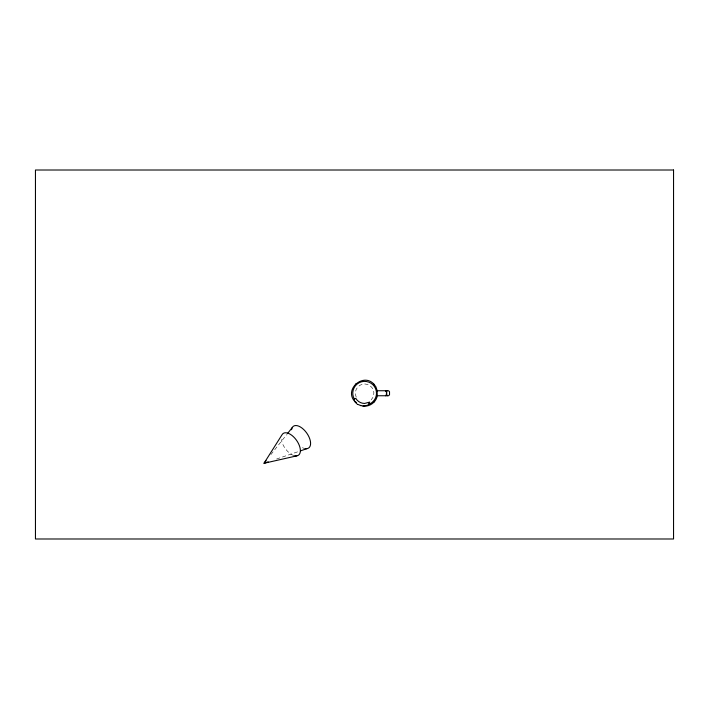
<?xml version="1.0" encoding="UTF-8"?>
<svg xmlns="http://www.w3.org/2000/svg" width="709" height="709" viewBox="0 0 709 709"><rect width="100%" height="100%" fill="white"/><g stroke="black" fill="none" stroke-linecap="round" stroke-linejoin="round"><path stroke-width="0.53" stroke-dasharray="3.54 2.66" d="M270.873 454.602L286.675 434.626M276.581 459.007L298.604 451.5M293.845 455.541A13.294 6.984 54.8 0 1 281.376 439.509M304.072 448.318A13.294 6.984 54.8 0 1 302.451 447.645M356.237 397.155A9.261 9.261 0 0 1 359.764 385.359A9.261 9.261 0 0 1 371.897 387.504A9.261 9.261 0 0 1 371.179 399.796"/><path stroke-width="1.06" d="M355.493 401.383L355.448 402.42L357.531 404.405M373.767 385.102L373.811 384.065C363.487 372.704 344.512 388.754 354.137 400.718L354.349 399.176A11.867 11.867 0 0 1 359.303 382.638A11.867 11.867 0 0 1 375.531 388.541A11.867 11.867 0 0 1 368.689 404.396M377.33 395.347C376.497 402.313 368.999 407.498 362.166 405.902M360.394 405.415L360.934 405.645M266.061 460.682L264.005 463.287L296.761 455.869M287.367 433.757L292.17 427.669M354.349 399.176L355.785 398.352A10.21 10.21 0 0 0 364.63 403.448L369.735 402.083L367.847 405.247L362.946 406M386.6 391.022L387.282 390.739M268.197 461.86L264.005 463.287L281.952 434.892A13.294 6.984 54.8 0 1 297.488 441.76A13.294 6.984 54.8 0 1 294.625 455.754M300.696 450.791L306.988 448.646M356.494 402.375L355.448 402.42L354.34 400.984M377.826 390.739L388.55 390.739L389.525 391.714L389.525 394.78L388.55 395.746L377.826 395.746M356.494 384.11L355.448 384.065L355.493 385.102M372.766 402.375L373.811 402.42L373.767 401.383M386.6 395.462L387.282 395.746M358.142 404.484L361.271 405.778M373.811 384.065L375.867 386.751L377.339 391.164M377.188 390.739L377.188 395.746M291.559 429.725A13.294 6.984 54.8 0 1 306.758 433.084A13.294 6.984 54.8 0 1 304.843 448.531M386.724 394.78L385.483 395.746L386.449 394.78L386.449 391.714L385.483 390.739L386.724 391.714L386.724 394.78M673.55 170.009L35.45 170.009L35.45 538.991L673.55 538.991L673.55 170.009"/></g></svg>
